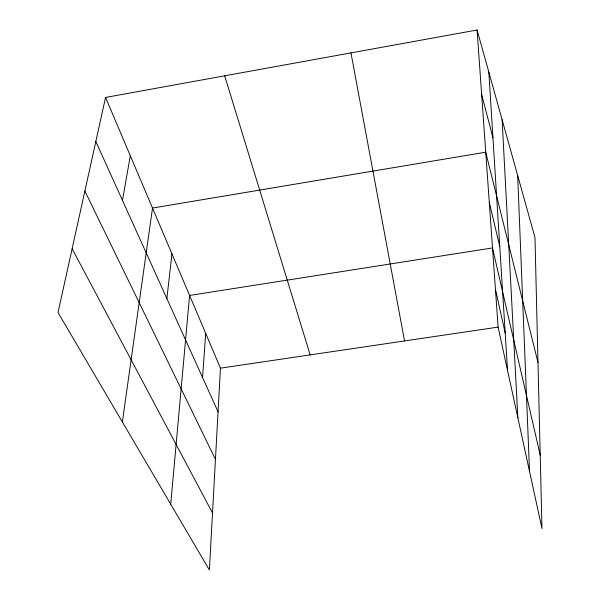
<?xml version="1.0" encoding="UTF-8"?>
<svg xmlns="http://www.w3.org/2000/svg" width="600" height="600" viewBox="0 0 600 600"><rect width="100%" height="100%" fill="white"/><g stroke="black" fill="none" stroke-linecap="round" stroke-linejoin="round"><path stroke-width="0.9" d="M105.562 97.44L220.455 368.16L209.385 570L58.028 312.532L105.562 97.44L477.082 30L534.982 237.54L541.972 528.518L498.112 327.105L477.082 30M202.56 377.498L205.695 333.397M170.715 504.217L189.593 295.44L492.51 247.942L540.21 455.1M166.875 298.59L171.938 253.845M122.363 421.972L152.505 208.058L485.73 152.19L537.982 362.43M122.46 200.4L130.32 155.782M220.455 368.16L498.112 327.105M72.12 248.752L212.513 512.963M84.87 191.055L215.452 459.382M95.828 141.502L218.062 411.78M224.692 75.817L310.155 354.892M481.65 94.582L492.945 137.738M489.285 202.447L499.763 246.375M495.435 289.312L505.192 332.985M350.962 52.898L404.535 340.935M488.827 72.105L507.548 370.418M502.11 119.715L517.868 417.825M517.665 175.477L529.523 471.345"/></g></svg>
